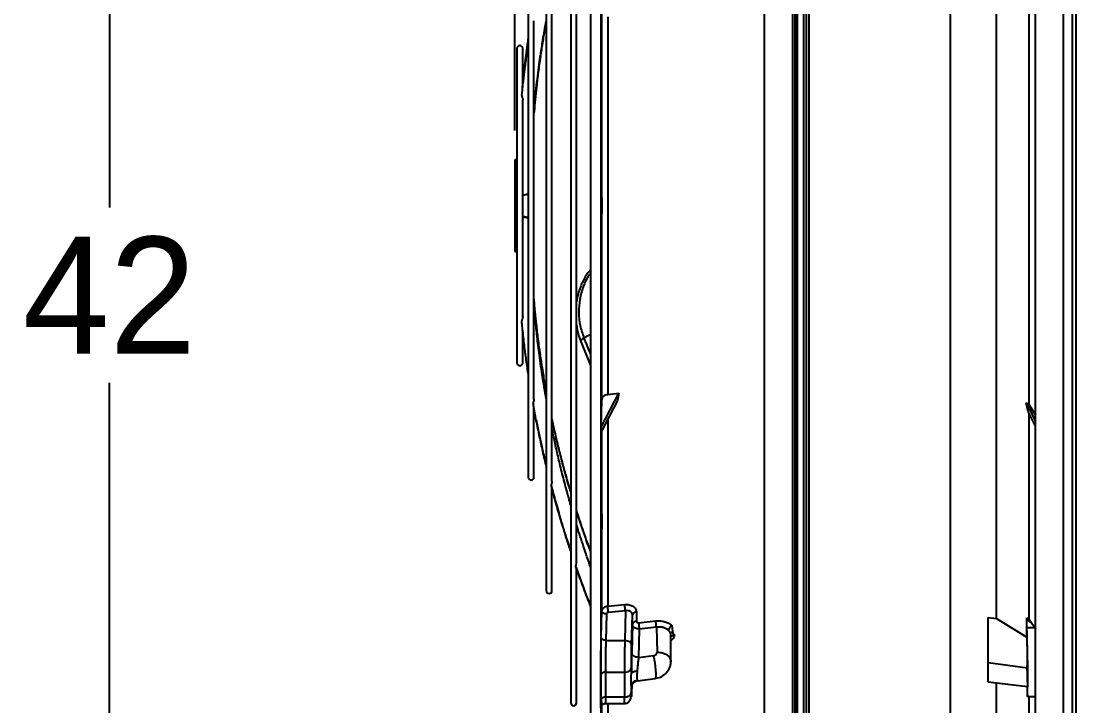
# Model space of a CAD drawing. Header units: inches. Extents: x 1229 to 1453, y -1023 to -720.
# Drawn here: x 1389.06 to 1407.15, y -994.05 to -982.31 of the extents above; entities that cross this region are included whole.
import ezdxf

# ---------------------------------------------------------------- set-up
doc = ezdxf.new("R2010")
doc.units = ezdxf.units.IN
doc.header["$MEASUREMENT"] = 0
doc.header["$PDSIZE"] = -1
doc.dimstyles.new('RAE Solutions', dxfattribs={"dimtxt": 2, "dimasz": 1.5, "dimexe": 0.5, "dimexo": 0.5, "dimgap": 0.5, "dimtad": 0, "dimtih": 1, "dimtoh": 1, "dimdec": 3, "dimrnd": 0.125, "dimzin": 1, "dimdsep": 46, "dimlunit": 5, "dimtxsty": 'Standard', "dimcen": 0.09, "dimadec": 0, "dimazin": 0, "dimtfac": 1, "dimtdec": 3, "dimtofl": 0, "dimtmove": 0, "dimatfit": 3, "dimfxl": 1, "dimtolj": 1, "dimtzin": 1, "dimarcsym": 0})

# ---------------------------------------------------------------- blocks, each defined once
blk = doc.blocks.new('*D248')
at = {"color": 0, "linetype": 'Continuous', "lineweight": -2, "transparency": 16777216}
for p, q in [((1397.515, -984.19), (1397.515, -955.091)), ((1425.108, -1005.836), (1425.108, -955.091)), ((1399.015, -955.591), (1408.145, -955.591)), ((1423.608, -955.591), (1414.478, -955.591))]:
    blk.add_line(p, q, dxfattribs=at)
at = {"color": 0, "linetype": 'Continuous', "transparency": 16777216}
for points in [[(1399.015, -955.341), (1399.015, -955.841), (1397.515, -955.591)], [(1423.608, -955.341), (1423.608, -955.841), (1425.108, -955.591)]]:
    blk.add_solid(points, dxfattribs=at)
at = {"layer": 'Defpoints', "color": 0, "linetype": 'Continuous', "transparency": 16777216}
for p in [(1397.515, -955.591), (1397.515, -984.69), (1425.108, -1006.336)]:
    blk.add_point(p, dxfattribs=at)
at = {"color": 0, "linetype": 'Continuous', "lineweight": 25, "transparency": 16777216, "insert": (1411.311, -955.591), "char_height": 2, "attachment_point": 5}
blk.add_mtext('\\A1;27{\\H1.000000x;\\S5/8;}', dxfattribs=at)
blk = doc.blocks.new('*D249')
at = {"color": 0, "linetype": 'Continuous', "lineweight": -2, "transparency": 16777216}
for p, q in [((1404.566, -965.983), (1390.073, -965.983)), ((1390.573, -967.483), (1390.573, -985.511)), ((1390.573, -1006.539), (1390.573, -988.511)), ((1405.499, -1008.039), (1390.073, -1008.039))]:
    blk.add_line(p, q, dxfattribs=at)
at = {"color": 0, "linetype": 'Continuous', "transparency": 16777216}
for points in [[(1390.323, -967.483), (1390.823, -967.483), (1390.573, -965.983)], [(1390.323, -1006.539), (1390.823, -1006.539), (1390.573, -1008.039)]]:
    blk.add_solid(points, dxfattribs=at)
at = {"layer": 'Defpoints', "color": 0, "linetype": 'Continuous', "transparency": 16777216}
for p in [(1405.066, -965.983), (1390.573, -1008.039), (1405.999, -1008.039)]:
    blk.add_point(p, dxfattribs=at)
at = {"color": 0, "linetype": 'Continuous', "lineweight": 25, "transparency": 16777216, "insert": (1390.573, -987.011), "char_height": 2, "attachment_point": 5}
blk.add_mtext('\\A1;42', dxfattribs=at)

msp = doc.modelspace()

# ---------------------------------------------------------------- linework, layer by layer
at = {"color": 18, "linetype": 'Continuous', "lineweight": 25, "true_color": 0x000000}
for p, q in [((1407.1285, -966.2856), (1407.1285, -1004.2788)), ((1407.066, -970.9825), (1407.066, -1004.2788)), ((1406.441, -999.487), (1406.441, -972.0851)), ((1406.92, -999.487), (1406.92, -972.0851)), ((1398.9901, -973.7646), (1398.9901, -997.1898)), ((1402.3233, -995.8716), (1402.3233, -975.0828)), ((1402.3627, -995.9102), (1402.3627, -975.0441)), ((1402.47, -995.9102), (1402.47, -975.0441)), ((1402.5094, -975.0828), (1402.5094, -995.8716)), ((1401.7979, -992.4893), (1401.7979, -975.3455)), ((1402.3186, -975.3505), (1402.3186, -995.6038)), ((1402.5141, -995.6001), (1402.5141, -975.3542)), ((1404.9848, -985.4772), (1404.9848, -975.359)), ((1402.2776, -975.3892), (1402.2776, -995.5652)), ((1402.554, -975.3929), (1402.554, -995.5614)), ((1398.4764, -976.956), (1398.4764, -993.9983)), ((1405.7701, -992.5551), (1405.7701, -978.3993)), ((1398.0551, -978.8786), (1398.0551, -992.0757)), ((1398.5749, -991.5931), (1398.5749, -979.6361)), ((1397.7475, -980.8227), (1397.7475, -990.1317)), ((1398.1536, -990.2028), (1398.1536, -980.9654)), ((1406.3287, -988.8903), (1406.3287, -982.064)), ((1399.0091, -988.8026), (1399.0091, -982.1517)), ((1399.1107, -982.2428), (1399.1107, -988.7115)), ((1397.8459, -988.7971), (1397.8459, -982.3085)), ((1397.5546, -982.7814), (1397.5546, -988.1729)), ((1397.653, -983.4515), (1397.653, -982.7814)), ((1397.653, -987.3808), (1397.653, -983.662)), ((1397.5541, -984.6898), (1397.5148, -984.6898)), ((1397.5148, -984.6898), (1397.5148, -986.2646)), ((1397.5541, -984.6898), (1397.5541, -986.2646)), ((1404.9848, -995.5953), (1404.9848, -985.4772)), ((1397.5148, -986.2646), (1397.5541, -986.2646)), ((1397.653, -988.1729), (1397.653, -987.6123)), ((1398.6483, -987.8063), (1398.814, -988.2164)), ((1398.7004, -987.7456), (1398.814, -988.0268)), ((1398.8114, -988.4656), (1398.814, -988.4656)), ((1398.8115, -988.4818), (1398.814, -988.4818)), ((1398.9987, -989.2709), (1399.2973, -988.6907)), ((1399.1107, -988.7115), (1399.2973, -988.6907)), ((1399.2973, -988.6907), (1399.2743, -988.8189)), ((1398.9987, -989.2709), (1399.0091, -988.8026)), ((1399.2743, -988.8189), (1398.9996, -989.3527)), ((1406.2798, -988.8576), (1406.441, -989.1708)), ((1406.2798, -988.8576), (1406.3287, -988.8903)), ((1406.3119, -989.0036), (1406.2798, -988.8576)), ((1406.3287, -988.8903), (1406.441, -989.0694)), ((1397.8459, -990.1317), (1397.8459, -988.9505)), ((1406.441, -989.2543), (1406.3119, -989.0036)), ((1406.3287, -992.5628), (1406.3287, -989.0362)), ((1398.9996, -989.3527), (1398.9987, -989.2709)), ((1399.1107, -989.1367), (1399.1107, -992.3438)), ((1399.0091, -992.4215), (1399.0091, -989.3342)), ((1398.1536, -992.0757), (1398.1536, -990.3262)), ((1398.5749, -993.9983), (1398.5749, -991.7027)), ((1399.1107, -992.3438), (1399.4025, -992.3142)), ((1398.9982, -992.8731), (1399.0091, -992.4215)), ((1399.0878, -992.4771), (1399.0769, -992.9287)), ((1399.4134, -992.4198), (1399.1217, -992.4495)), ((1399.4134, -992.4198), (1399.4011, -992.9287)), ((1399.5192, -993.0122), (1399.5318, -992.4925)), ((1399.5316, -992.6527), (1399.5318, -992.4925)), ((1399.5995, -992.4415), (1399.5994, -992.6004)), ((1405.625, -992.5359), (1405.7701, -992.5551)), ((1405.625, -993.3158), (1405.625, -992.5359)), ((1405.7701, -992.5551), (1406.2886, -992.871)), ((1406.2883, -992.5395), (1406.3287, -992.5628)), ((1406.2886, -992.871), (1406.2883, -992.5395)), ((1406.2888, -992.5629), (1406.2883, -992.5395)), ((1406.2926, -992.7153), (1406.2888, -992.5629)), ((1406.3777, -992.6359), (1406.2888, -992.5629)), ((1406.3287, -992.5628), (1406.3777, -992.6359)), ((1399.5316, -992.6527), (1399.5199, -993.1366)), ((1399.5322, -992.646), (1399.5337, -992.6613)), ((1399.6498, -992.7331), (1399.638, -993.2201)), ((1399.6388, -992.625), (1399.935, -992.595)), ((1399.9459, -992.7031), (1399.6498, -992.7331)), ((1399.9459, -992.7031), (1399.9563, -993.1303)), ((1400.2072, -992.6739), (1400.2174, -992.7735)), ((1406.4326, -992.7153), (1406.2926, -992.7153)), ((1406.3777, -992.6359), (1406.4326, -992.7153)), ((1406.4326, -992.7153), (1406.441, -992.7288)), ((1400.1919, -993.294), (1400.1919, -992.8431)), ((1406.2886, -992.871), (1406.3015, -993.4016)), ((1399.0769, -992.9287), (1399.4011, -992.9287)), ((1399.5199, -993.1366), (1399.519, -993.1788)), ((1399.638, -993.2201), (1399.891, -993.1874)), ((1399.5144, -993.4947), (1399.5144, -993.3934)), ((1406.3015, -993.4016), (1405.625, -993.3158)), ((1405.625, -993.6426), (1405.625, -993.3158)), ((1406.2924, -993.3646), (1406.3015, -993.7255)), ((1406.3015, -993.4016), (1406.3015, -993.7255)), ((1398.9905, -993.9566), (1398.9905, -993.5265)), ((1399.0692, -993.4732), (1399.3963, -993.4732)), ((1399.0692, -993.4732), (1399.0692, -993.9005)), ((1399.3963, -993.4732), (1399.3963, -993.9005)), ((1399.6193, -993.6198), (1399.9198, -993.5826)), ((1406.3015, -993.7255), (1405.625, -993.6426)), ((1399.5144, -993.8163), (1399.5144, -993.7189)), ((1399.5195, -993.707), (1399.5175, -993.7353)), ((1399.522, -993.6999), (1399.5192, -993.8146)), ((1405.7701, -995.7394), (1405.7701, -993.664)), ((1398.9997, -993.9481), (1398.9982, -993.9537)), ((1399.0691, -994.0086), (1399.4012, -994.0086)), ((1399.3963, -993.9005), (1399.0692, -993.9005)), ((1399.1107, -994.0086), (1399.1107, -995.4349)), ((1406.3011, -993.8914), (1406.441, -993.8914)), ((1406.3287, -995.6126), (1406.3287, -993.8914)), ((1399.0091, -995.5254), (1399.0091, -994.0242))]:
    msp.add_line(p, q, dxfattribs=at)
at = {"color": 18, "linetype": 'Continuous', "lineweight": 25, "true_color": 0x000000, "flags": 128}
msp.add_lwpolyline([(1406.2935, -993.7245), (1406.2948, -993.7701), (1406.297, -993.8348), (1406.2992, -993.8768), (1406.3011, -993.8914), (1406.3027, -993.8768), (1406.3033, -993.8592), (1406.3038, -993.8348), (1406.3044, -993.7701), (1406.3046, -993.6896), (1406.3044, -993.5929), (1406.3038, -993.4761), (1406.3027, -993.3436), (1406.3011, -993.2025), (1406.2992, -993.0613), (1406.2981, -992.994), (1406.297, -992.9288), (1406.2948, -992.8121), (1406.2926, -992.7153), (1406.2926, -992.7153)], dxfattribs=at)
at = {"color": 18, "linetype": 'Continuous', "lineweight": 25, "true_color": 0x000000}
for centre, radius, start, end in [((1397.6038, -982.7814), 0.0492, 0, 180), ((1397.6038, -988.1729), 0.0492, 180, 0), ((1397.7967, -990.1317), 0.0492, 180, 360), ((1398.1044, -992.0757), 0.0492, 180, 0), ((1399.5961, -992.5074), 0.066, 86.99644, 166.9741), ((1399.5965, -992.6667), 0.0664, 87.49232, 167.74762), ((1400.3217, -992.6104), 0.683, 181.2259, 190.35054), ((1398.5257, -993.9983), 0.0492, 180, 360)]:
    msp.add_arc(centre, radius, start, end, dxfattribs=at)
for points, knots in [([(1398.814, -973.7676), (1398.814, -973.7725), (1398.814, -973.7821), (1398.814, -973.8601), (1398.814, -973.9843), (1398.814, -974.1586), (1398.814, -974.3811), (1398.814, -974.6513), (1398.814, -974.9677), (1398.814, -975.3292), (1398.814, -975.7341), (1398.814, -976.1807), (1398.814, -976.6672), (1398.814, -977.1914), (1398.814, -977.751), (1398.814, -978.3438), (1398.814, -978.9671), (1398.814, -979.6182), (1398.814, -980.2945), (1398.814, -980.9929), (1398.814, -981.7106), (1398.814, -982.4444), (1398.814, -983.1911), (1398.814, -983.9477), (1398.814, -984.7108), (1398.814, -985.2217), (1398.814, -985.4772)], [0, 0, 0, 0, 0.0416667, 0.0833333, 0.1250001, 0.1666666, 0.2083335, 0.2500001, 0.2916667, 0.3333333, 0.3750001, 0.4166667, 0.4583334, 0.5000001, 0.5416668, 0.5833334, 0.625, 0.6666668, 0.7083333, 0.75, 0.7916667, 0.8333334, 0.875, 0.9166667, 0.9583333, 1, 1, 1, 1]), ([(1397.8459, -983.8665), (1397.8508, -983.811), (1397.8623, -983.6793), (1397.8836, -983.4755), (1397.9087, -983.2608), (1397.9344, -983.0644), (1397.9576, -982.9017), (1397.9789, -982.7611), (1398.0002, -982.6279), (1398.0256, -982.4772), (1398.045, -982.3707), (1398.0551, -982.3147)], [0, 0, 0, 0, 0.1068261, 0.253864, 0.3932649, 0.5213059, 0.6332716, 0.7078535, 0.7934048, 0.8912407, 1, 1, 1, 1]), ([(1397.7475, -982.6034), (1397.7417, -982.6424), (1397.7268, -982.7421), (1397.706, -982.8971), (1397.685, -983.0633), (1397.6676, -983.2115), (1397.6576, -983.3045), (1397.653, -983.3474)], [0, 0, 0, 0, 0.1574639, 0.4029128, 0.6253444, 0.827401, 1, 1, 1, 1]), ([(1398.0311, -982.4485), (1398.0175, -982.5283), (1397.9903, -982.6867), (1397.9526, -982.9361), (1397.9185, -983.1868), (1397.8892, -983.432), (1397.8664, -983.6521), (1397.8524, -983.7992), (1397.8466, -983.8733), (1397.8459, -983.8816)], [0, 0, 0, 0, 0.1676245, 0.3325753, 0.5226248, 0.6926811, 0.8453356, 0.9826751, 1, 1, 1, 1]), ([(1397.6362, -983.5891), (1397.643, -983.5242), (1397.6573, -983.3879), (1397.6833, -983.1733), (1397.7127, -982.9566), (1397.7346, -982.8048), (1397.7465, -982.7315), (1397.7475, -982.7253)], [0, 0, 0, 0, 0.2252464, 0.4725727, 0.7448135, 0.9783224, 1, 1, 1, 1]), ([(1397.6362, -983.5891), (1397.6367, -983.5954), (1397.6376, -983.6072), (1397.6434, -983.6254), (1397.6487, -983.6408), (1397.6521, -983.6526), (1397.6534, -983.6607), (1397.6528, -983.6637), (1397.6527, -983.6644)], [0, 0, 0, 0, 0.2834762, 0.5309649, 0.702469, 0.8350715, 0.9605747, 1, 1, 1, 1]), ([(1397.5542, -985.2052), (1397.5542, -985.1875), (1397.5543, -985.1504), (1397.5544, -985.1134), (1397.5546, -985.0937), (1397.5546, -985.0936)], [0, 0, 0, 0, 0.4736372, 0.9975737, 1, 1, 1, 1]), ([(1397.653, -985.2888), (1397.6639, -985.2897), (1397.688, -985.2917), (1397.722, -985.2847), (1397.7399, -985.2742), (1397.7475, -985.2698)], [0, 0, 0, 0, 0.3232549, 0.7134607, 1, 1, 1, 1]), ([(1398.998, -985.4772), (1398.998, -985.4461), (1398.9982, -985.3838), (1398.9991, -985.3049), (1399.0005, -985.2525), (1399.0021, -985.2348), (1399.0037, -985.254), (1399.0051, -985.3066), (1399.006, -985.3847), (1399.0062, -985.4463), (1399.0062, -985.4772)], [0, 0, 0, 0, 0.1257608, 0.2515335, 0.3773232, 0.5031123, 0.6277737, 0.7512113, 0.8750942, 1, 1, 1, 1]), ([(1398.814, -985.4772), (1398.814, -985.7326), (1398.814, -986.2436), (1398.814, -987.0067), (1398.814, -987.7632), (1398.814, -988.51), (1398.814, -989.2438), (1398.814, -989.9614), (1398.814, -990.6599), (1398.814, -991.3361), (1398.814, -991.9873), (1398.814, -992.6106), (1398.814, -993.2033), (1398.814, -993.763), (1398.814, -994.2871), (1398.814, -994.7736), (1398.814, -995.2202), (1398.814, -995.6252), (1398.814, -995.9866), (1398.814, -996.3031), (1398.814, -996.5732), (1398.814, -996.7957), (1398.814, -996.9701), (1398.814, -997.0942), (1398.814, -997.1722), (1398.814, -997.1819), (1398.814, -997.1867)], [0, 0, 0, 0, 0.0416667, 0.0833333, 0.125, 0.1666666, 0.2083333, 0.25, 0.2916667, 0.3333332, 0.375, 0.4166666, 0.4583332, 0.4999999, 0.5416666, 0.5833333, 0.6249999, 0.6666667, 0.7083333, 0.7499999, 0.7916665, 0.8333334, 0.8749999, 0.9166667, 0.9583333, 1, 1, 1, 1]), ([(1399.0062, -985.4772), (1399.0062, -985.508), (1399.006, -985.5695), (1399.0051, -985.6477), (1399.0037, -985.7003), (1399.0021, -985.7196), (1399.0005, -985.7018), (1398.9991, -985.6494), (1398.9982, -985.5705), (1398.998, -985.5083), (1398.998, -985.4772)], [0, 0, 0, 0, 0.12479362, 0.24864311, 0.37214391, 0.49693705, 0.62272341, 0.74849448, 0.87425407, 1, 1, 1, 1]), ([(1397.653, -985.6656), (1397.6639, -985.6647), (1397.688, -985.6627), (1397.722, -985.6697), (1397.7399, -985.6801), (1397.7475, -985.6845)], [0, 0, 0, 0, 0.3232532, 0.7134638, 1, 1, 1, 1]), ([(1397.7475, -985.7003), (1397.7435, -985.6976), (1397.7299, -985.6884), (1397.6986, -985.6815), (1397.6695, -985.6783), (1397.6549, -985.6814), (1397.653, -985.6819)], [0, 0, 0, 0, 0.1653465, 0.553645, 0.9418226, 1, 1, 1, 1]), ([(1397.5546, -985.8732), (1397.5545, -985.858), (1397.5542, -985.8208), (1397.5542, -985.7837), (1397.5542, -985.7618)], [0, 0, 0, 0, 0.411075, 1, 1, 1, 1]), ([(1398.814, -986.5795), (1398.7992, -986.5958), (1398.7483, -986.6522), (1398.6919, -986.7526), (1398.6372, -986.8751), (1398.5977, -986.9953), (1398.5826, -987.0816), (1398.5749, -987.1262)], [0, 0, 0, 0, 0.1082397, 0.3730702, 0.5642306, 0.7745302, 1, 1, 1, 1]), ([(1398.8149, -986.6341), (1398.8046, -986.6478), (1398.7513, -986.7194), (1398.6826, -986.8693), (1398.6253, -987.0833), (1398.609, -987.3083), (1398.6289, -987.5335), (1398.6767, -987.6754), (1398.7004, -987.7456)], [0, 0, 0, 0, 0.04376951, 0.22810849, 0.41944523, 0.61460412, 0.80947811, 1, 1, 1, 1]), ([(1398.0551, -988.6371), (1398.0481, -988.5996), (1398.0249, -988.4761), (1397.9916, -988.2738), (1397.9525, -988.0183), (1397.9185, -987.7675), (1397.8892, -987.5224), (1397.8664, -987.3023), (1397.8524, -987.1552), (1397.8466, -987.0811), (1397.8459, -987.0728)], [0, 0, 0, 0, 0.0722353, 0.2376766, 0.3887439, 0.5628004, 0.7185449, 0.8583521, 0.9841316, 1, 1, 1, 1]), ([(1397.8459, -987.1438), (1397.8488, -987.1808), (1397.8572, -987.2881), (1397.8746, -987.4734), (1397.8992, -987.7084), (1397.9305, -987.9698), (1397.9668, -988.2371), (1398.0077, -988.5087), (1398.0374, -988.6835), (1398.0529, -988.7744)], [0, 0, 0, 0, 0.0678585, 0.1969155, 0.3401745, 0.499577, 0.6775491, 0.832156, 1, 1, 1, 1]), ([(1398.0551, -988.7875), (1398.0441, -988.7242), (1398.0201, -988.5875), (1397.9881, -988.384), (1397.9587, -988.1837), (1397.9342, -988.0024), (1397.9136, -987.838), (1397.8963, -987.6886), (1397.8784, -987.5225), (1397.8614, -987.3496), (1397.8507, -987.2219), (1397.8459, -987.1655)], [0, 0, 0, 0, 0.1173263, 0.2537856, 0.3769384, 0.4882944, 0.5892056, 0.6808731, 0.7643262, 0.8959794, 1, 1, 1, 1]), ([(1397.6524, -987.376), (1397.6525, -987.3762), (1397.6531, -987.3774), (1397.6531, -987.3823), (1397.6522, -987.3905), (1397.6486, -987.4029), (1397.6431, -987.4186), (1397.6374, -987.4363), (1397.6366, -987.4474), (1397.6362, -987.4529)], [0, 0, 0, 0, 0.0165586, 0.0751238, 0.1995721, 0.3231952, 0.4968969, 0.7489667, 1, 1, 1, 1]), ([(1397.7475, -988.3538), (1397.7408, -988.3093), (1397.7211, -988.18), (1397.6923, -987.9605), (1397.6616, -987.7047), (1397.6443, -987.5337), (1397.6362, -987.4529)], [0, 0, 0, 0, 0.148459, 0.4313259, 0.7313825, 1, 1, 1, 1]), ([(1398.5749, -987.5211), (1398.5794, -987.5553), (1398.5922, -987.6529), (1398.6262, -987.7459), (1398.6483, -987.8063)], [0, 0, 0, 0, 0.3503317, 1, 1, 1, 1]), ([(1398.7004, -987.7456), (1398.6863, -987.756), (1398.6582, -987.7767), (1398.6431, -987.7978), (1398.6498, -987.8036), (1398.6514, -987.805)], [0, 0, 0, 0, 0.4309441, 0.8618655, 1, 1, 1, 1]), ([(1398.814, -987.6885), (1398.7953, -987.6962), (1398.7524, -987.7138), (1398.7191, -987.7342), (1398.7004, -987.7456)], [0, 0, 0, 0, 0.43672191, 1, 1, 1, 1]), ([(1399.0091, -988.8026), (1399.0109, -988.791), (1399.0145, -988.7685), (1399.0384, -988.7399), (1399.0713, -988.7192), (1399.0979, -988.714), (1399.1107, -988.7115)], [0, 0, 0, 0, 0.2766937, 0.5378864, 0.7774425, 1, 1, 1, 1]), ([(1397.8457, -988.7949), (1397.8458, -988.7957), (1397.8463, -988.7995), (1397.8449, -988.8082), (1397.8414, -988.8215), (1397.8359, -988.8386), (1397.8318, -988.8546), (1397.8314, -988.8641), (1397.8312, -988.8676)], [0, 0, 0, 0, 0.0383828, 0.1789658, 0.3184341, 0.5249678, 0.8280401, 1, 1, 1, 1]), ([(1397.8312, -988.8676), (1397.8315, -988.8734), (1397.8319, -988.8807), (1397.8345, -988.8845), (1397.8351, -988.8853)], [0, 0, 0, 0, 0.7937559, 1, 1, 1, 1]), ([(1398.0551, -989.9315), (1398.0547, -989.9299), (1398.0318, -989.8382), (1397.9916, -989.6618), (1397.933, -989.3945), (1397.8797, -989.1318), (1397.8469, -988.9533), (1397.8312, -988.8676)], [0, 0, 0, 0, 0.0047443, 0.2597356, 0.4981117, 0.759093, 1, 1, 1, 1]), ([(1398.4764, -990.3811), (1398.4545, -990.3072), (1398.4098, -990.1567), (1398.349, -989.9362), (1398.2892, -989.7084), (1398.2341, -989.4851), (1398.188, -989.2881), (1398.163, -989.1723), (1398.1536, -989.1289)], [0, 0, 0, 0, 0.1779015, 0.3623726, 0.5292031, 0.7238525, 0.8965857, 1, 1, 1, 1]), ([(1397.8855, -989.1559), (1397.8872, -989.1647), (1397.901, -989.2381), (1397.9304, -989.3807), (1397.9748, -989.5887), (1398.0167, -989.7744), (1398.0449, -989.8908), (1398.0551, -989.933)], [0, 0, 0, 0, 0.03409715, 0.28238966, 0.54940533, 0.83660256, 1, 1, 1, 1]), ([(1398.4764, -990.3871), (1398.4674, -990.3576), (1398.428, -990.2284), (1398.3662, -990.0063), (1398.2924, -989.727), (1398.2212, -989.4385), (1398.1778, -989.2421), (1398.1536, -989.1326)], [0, 0, 0, 0, 0.0707605, 0.3108508, 0.5324431, 0.7390944, 1, 1, 1, 1]), ([(1398.4764, -990.6108), (1398.4531, -990.5285), (1398.4022, -990.3491), (1398.332, -990.0799), (1398.2658, -989.8106), (1398.2091, -989.5625), (1398.1724, -989.3952), (1398.1553, -989.3103), (1398.1536, -989.3017)], [0, 0, 0, 0, 0.1894116, 0.4131643, 0.6178379, 0.8064076, 0.9804151, 1, 1, 1, 1]), ([(1398.1529, -990.1979), (1398.1532, -990.1993), (1398.1536, -990.201), (1398.1536, -990.2067), (1398.1526, -990.2153), (1398.1489, -990.2298), (1398.1436, -990.2482), (1398.141, -990.2624), (1398.1409, -990.2703), (1398.1408, -990.2716)], [0, 0, 0, 0, 0.0626359, 0.0808464, 0.2284578, 0.374751, 0.6034171, 0.9334713, 1, 1, 1, 1]), ([(1398.1408, -990.2716), (1398.1412, -990.2773), (1398.1416, -990.2852), (1398.1444, -990.2893), (1398.1451, -990.2904)], [0, 0, 0, 0, 0.72019, 1, 1, 1, 1]), ([(1398.4764, -991.3981), (1398.4536, -991.33), (1398.3883, -991.1351), (1398.3009, -990.8464), (1398.2122, -990.5389), (1398.1641, -990.3586), (1398.1408, -990.2716)], [0, 0, 0, 0, 0.1823629, 0.5219961, 0.7693991, 1, 1, 1, 1]), ([(1398.1448, -990.2905), (1398.146, -990.2952), (1398.1712, -990.3939), (1398.2268, -990.595), (1398.3193, -990.9147), (1398.4029, -991.1881), (1398.4604, -991.3585), (1398.4764, -991.4062)], [0, 0, 0, 0, 0.01248742, 0.26381282, 0.53893554, 0.87101825, 1, 1, 1, 1]), ([(1398.814, -991.392), (1398.8114, -991.3853), (1398.7644, -991.2618), (1398.6851, -991.0309), (1398.6082, -990.8064), (1398.5749, -990.6992), (1398.5749, -990.6991)], [0, 0, 0, 0, 0.0291692, 0.5376962, 0.9996794, 1, 1, 1, 1]), ([(1398.814, -991.4016), (1398.8096, -991.3901), (1398.7568, -991.2513), (1398.6765, -991.0192), (1398.6049, -990.7979), (1398.5749, -990.7051)], [0, 0, 0, 0, 0.0497233, 0.6014888, 1, 1, 1, 1]), ([(1398.9985, -990.989), (1398.9988, -990.9578), (1398.9995, -990.8955), (1399.001, -990.8165), (1399.0026, -990.7642), (1399.0042, -990.7467), (1399.0055, -990.7657), (1399.0062, -990.8183), (1399.0063, -990.8967), (1399.0059, -990.9582), (1399.0057, -990.989)], [0, 0, 0, 0, 0.1259732, 0.2519612, 0.3779583, 0.503028, 0.6269211, 0.7510504, 0.8756686, 1, 1, 1, 1]), ([(1398.814, -991.6689), (1398.7737, -991.5524), (1398.6938, -991.3211), (1398.6154, -991.0789), (1398.5779, -990.9531), (1398.5749, -990.943)], [0, 0, 0, 0, 0.4826528, 0.9584293, 1, 1, 1, 1]), ([(1399.0057, -990.989), (1399.0053, -991.0195), (1399.0047, -991.0805), (1399.0032, -991.1587), (1399.0016, -991.2119), (1399, -991.2314), (1398.9988, -991.2136), (1398.998, -991.1613), (1398.9979, -991.0823), (1398.9983, -991.0201), (1398.9985, -990.989)], [0, 0, 0, 0, 0.1235226, 0.2466261, 0.3711767, 0.496959, 0.6227374, 0.7484963, 0.8742448, 1, 1, 1, 1]), ([(1398.564, -991.66), (1398.5644, -991.6539), (1398.5652, -991.6425), (1398.5698, -991.6242), (1398.5736, -991.608), (1398.5753, -991.5959), (1398.5745, -991.5902), (1398.5742, -991.5883)], [0, 0, 0, 0, 0.3034922, 0.5669848, 0.748414, 0.9157596, 1, 1, 1, 1]), ([(1398.5684, -991.6795), (1398.5677, -991.6784), (1398.5649, -991.6745), (1398.5644, -991.6661), (1398.564, -991.66)], [0, 0, 0, 0, 0.27913509, 1, 1, 1, 1]), ([(1398.814, -992.3349), (1398.8009, -992.3021), (1398.7491, -992.1721), (1398.6657, -991.9471), (1398.5975, -991.7546), (1398.564, -991.66)], [0, 0, 0, 0, 0.1467944, 0.5805619, 1, 1, 1, 1]), ([(1398.5682, -991.6796), (1398.6173, -991.8193), (1398.6952, -992.0411), (1398.7819, -992.2612), (1398.814, -992.3427)], [0, 0, 0, 0, 0.6294565, 1, 1, 1, 1]), ([(1399.1107, -992.3438), (1399.0976, -992.346), (1399.0704, -992.3505), (1399.0388, -992.3678), (1399.0204, -992.387), (1399.0111, -992.4049), (1399.0098, -992.4157), (1399.0091, -992.4215)], [0, 0, 0, 0, 0.2416465, 0.49919, 0.7104311, 0.8455159, 1, 1, 1, 1]), ([(1399.1217, -992.4495), (1399.1204, -992.4422), (1399.1177, -992.4271), (1399.1142, -992.3978), (1399.1115, -992.3678), (1399.111, -992.3517), (1399.1107, -992.3438)], [0, 0, 0, 0, 0.2380392, 0.4955642, 0.7555419, 1, 1, 1, 1]), ([(1399.4025, -992.3142), (1399.4286, -992.3138), (1399.4803, -992.3131), (1399.5455, -992.341), (1399.5908, -992.3852), (1399.5966, -992.4227), (1399.5995, -992.4415)], [0, 0, 0, 0, 0.2550778, 0.5056013, 0.753002, 1, 1, 1, 1]), ([(1399.4134, -992.4198), (1399.4121, -992.4125), (1399.4094, -992.3972), (1399.4058, -992.3678), (1399.4032, -992.338), (1399.4027, -992.3219), (1399.4025, -992.3142)], [0, 0, 0, 0, 0.2412488, 0.5000131, 0.758765, 1, 1, 1, 1]), ([(1399.0878, -992.4771), (1399.0779, -992.4763), (1399.0627, -992.475), (1399.0444, -992.4679), (1399.0318, -992.4607), (1399.0216, -992.4518), (1399.0118, -992.439), (1399.0101, -992.4284), (1399.0091, -992.4215)], [0, 0, 0, 0, 0.2394852, 0.368383, 0.5000058, 0.631632, 0.7605188, 1, 1, 1, 1]), ([(1399.1217, -992.4495), (1399.1172, -992.4503), (1399.1081, -992.4519), (1399.0972, -992.4584), (1399.0895, -992.4671), (1399.0884, -992.4738), (1399.0878, -992.4771)], [0, 0, 0, 0, 0.2488936, 0.4986041, 0.7491197, 1, 1, 1, 1]), ([(1399.5318, -992.4925), (1399.5313, -992.4865), (1399.5305, -992.4745), (1399.5212, -992.4529), (1399.5039, -992.4352), (1399.4803, -992.4238), (1399.4526, -992.4164), (1399.4292, -992.4185), (1399.4134, -992.4198)], [0, 0, 0, 0, 0.1262488, 0.2504278, 0.4926255, 0.6157136, 0.7425999, 1, 1, 1, 1]), ([(1401.7979, -993.1672), (1401.7979, -993.0585), (1401.7979, -992.8413), (1401.7979, -992.6066), (1401.7979, -992.4893)], [0, 0, 0, 0, 0.4999979, 1, 1, 1, 1]), ([(1399.6498, -992.7331), (1399.6411, -992.7329), (1399.6243, -992.7326), (1399.5949, -992.7262), (1399.5634, -992.7116), (1399.5369, -992.6852), (1399.5334, -992.6635), (1399.5316, -992.6527)], [0, 0, 0, 0, 0.1409412, 0.2716023, 0.5011523, 0.7523746, 1, 1, 1, 1]), ([(1399.5994, -992.6004), (1399.5995, -992.6023), (1399.5998, -992.606), (1399.6029, -992.6129), (1399.6102, -992.6201), (1399.6234, -992.6253), (1399.6337, -992.6251), (1399.6388, -992.625)], [0, 0, 0, 0, 0.1246826, 0.2494329, 0.4981836, 0.7483893, 1, 1, 1, 1]), ([(1399.935, -992.595), (1399.962, -992.5937), (1400.016, -992.5911), (1400.0915, -992.606), (1400.1584, -992.6327), (1400.191, -992.6602), (1400.2072, -992.6739)], [0, 0, 0, 0, 0.2526529, 0.5036931, 0.7527373, 1, 1, 1, 1]), ([(1399.9459, -992.7031), (1399.9446, -992.6956), (1399.9418, -992.6798), (1399.9382, -992.6493), (1399.9356, -992.6187), (1399.9352, -992.6027), (1399.935, -992.595)], [0, 0, 0, 0, 0.2407132, 0.5000037, 0.7592925, 1, 1, 1, 1]), ([(1400.1521, -992.7583), (1400.1397, -992.748), (1400.1149, -992.7274), (1400.0639, -992.7082), (1400.0068, -992.6984), (1399.9662, -992.7016), (1399.9459, -992.7031)], [0, 0, 0, 0, 0.2499035, 0.49984, 0.7498608, 1, 1, 1, 1]), ([(1400.2072, -992.6739), (1400.1996, -992.679), (1400.1841, -992.6894), (1400.1656, -992.7121), (1400.1536, -992.7365), (1400.1526, -992.7512), (1400.1521, -992.7583)], [0, 0, 0, 0, 0.2445807, 0.503955, 0.7611499, 1, 1, 1, 1]), ([(1398.9954, -993.0114), (1398.9958, -992.988), (1398.9967, -992.9375), (1398.9976, -992.8956), (1398.9982, -992.8731)], [0, 0, 0, 0, 0.4623055, 1, 1, 1, 1]), ([(1399.0769, -992.9287), (1399.067, -992.9279), (1399.0518, -992.9265), (1399.0335, -992.9195), (1399.0209, -992.9123), (1399.0107, -992.9034), (1399.0009, -992.8906), (1398.9992, -992.88), (1398.9982, -992.8731)], [0, 0, 0, 0, 0.2394796, 0.3683779, 0.5000138, 0.6316366, 0.7605235, 1, 1, 1, 1]), ([(1400.1904, -992.821), (1400.1872, -992.81), (1400.1807, -992.7876), (1400.1617, -992.7681), (1400.1521, -992.7583)], [0, 0, 0, 0, 0.4936673, 1, 1, 1, 1]), ([(1400.1904, -992.821), (1400.1907, -992.817), (1400.1912, -992.8086), (1400.1965, -992.796), (1400.2049, -992.7838), (1400.2132, -992.777), (1400.2174, -992.7735)], [0, 0, 0, 0, 0.2352791, 0.48385, 0.740786, 1, 1, 1, 1]), ([(1400.1918, -992.8431), (1400.1918, -992.8413), (1400.1921, -992.8331), (1400.1911, -992.8263), (1400.1904, -992.821)], [0, 0, 0, 0, 0.21472376, 1, 1, 1, 1]), ([(1400.1911, -992.8684), (1400.1915, -992.8666), (1400.1931, -992.8584), (1400.2059, -992.847), (1400.2275, -992.8368), (1400.2456, -992.8361), (1400.2544, -992.8357)], [0, 0, 0, 0, 0.0845621, 0.3962881, 0.7080357, 1, 1, 1, 1]), ([(1400.2544, -992.8357), (1400.2456, -992.8626), (1400.2339, -992.8984), (1400.2003, -992.927), (1400.1919, -992.9341)], [0, 0, 0, 0, 0.7504183, 1, 1, 1, 1]), ([(1400.2174, -992.7735), (1400.2194, -992.7844), (1400.2237, -992.8082), (1400.2436, -992.8261), (1400.2544, -992.8357)], [0, 0, 0, 0, 0.4579668, 1, 1, 1, 1]), ([(1398.9905, -993.5265), (1398.9905, -993.5036), (1398.9905, -993.4576), (1398.991, -993.3762), (1398.9917, -993.2894), (1398.9926, -993.1989), (1398.9938, -993.1092), (1398.9947, -993.0456), (1398.9953, -993.0152), (1398.9954, -993.0114)], [0, 0, 0, 0, 0.1626359, 0.3253394, 0.4880505, 0.650773, 0.8135207, 0.9762849, 1, 1, 1, 1]), ([(1399.0769, -992.9287), (1399.0763, -992.9515), (1399.0751, -992.9946), (1399.0737, -993.0611), (1399.0727, -993.1161), (1399.072, -993.1595), (1399.0712, -993.2131), (1399.0704, -993.2777), (1399.0697, -993.3507), (1399.0693, -993.4175), (1399.0692, -993.4548), (1399.0692, -993.4732)], [0, 0, 0, 0, 0.1483527, 0.2811484, 0.3610878, 0.4340855, 0.5001411, 0.6292773, 0.7556955, 0.8792672, 1, 1, 1, 1]), ([(1399.4011, -992.9287), (1399.4007, -992.9523), (1399.4, -992.9966), (1399.3991, -993.0713), (1399.3983, -993.139), (1399.3978, -993.1989), (1399.3973, -993.2527), (1399.397, -993.3032), (1399.3967, -993.3589), (1399.3964, -993.4178), (1399.3964, -993.4549), (1399.3963, -993.4732)], [0, 0, 0, 0, 0.15348108, 0.28811316, 0.4038699, 0.50072348, 0.58696692, 0.67267545, 0.75685266, 0.8801459, 1, 1, 1, 1]), ([(1399.4011, -992.9287), (1399.4165, -992.9301), (1399.4475, -992.933), (1399.4865, -992.9524), (1399.5138, -992.9799), (1399.5174, -993.0014), (1399.5192, -993.0122)], [0, 0, 0, 0, 0.2499943, 0.4999967, 0.7499963, 1, 1, 1, 1]), ([(1399.5144, -993.3934), (1399.5145, -993.3652), (1399.5147, -993.3089), (1399.5158, -993.2025), (1399.5173, -993.0961), (1399.5186, -993.0402), (1399.5192, -993.0122)], [0, 0, 0, 0, 0.2499295, 0.4999452, 0.7499926, 1, 1, 1, 1]), ([(1399.519, -993.1788), (1399.5187, -993.1907), (1399.5179, -993.2279), (1399.5166, -993.3048), (1399.5153, -993.4013), (1399.5147, -993.4637), (1399.5144, -993.4947)], [0, 0, 0, 0, 0.1354938, 0.4267496, 0.7150403, 1, 1, 1, 1]), ([(1399.638, -993.2201), (1399.6225, -993.2187), (1399.5915, -993.2158), (1399.5525, -993.1964), (1399.5252, -993.1689), (1399.5216, -993.1474), (1399.5199, -993.1366)], [0, 0, 0, 0, 0.2500009, 0.4999967, 0.7499964, 1, 1, 1, 1]), ([(1399.638, -993.2201), (1399.6355, -993.2369), (1399.6307, -993.2703), (1399.6239, -993.3319), (1399.6181, -993.397), (1399.6155, -993.4393), (1399.6142, -993.4604)], [0, 0, 0, 0, 0.2514131, 0.502145, 0.7517274, 1, 1, 1, 1]), ([(1399.891, -993.1874), (1399.9, -993.1856), (1399.9181, -993.1818), (1399.9394, -993.1682), (1399.9539, -993.1504), (1399.9555, -993.137), (1399.9563, -993.1303)], [0, 0, 0, 0, 0.2499341, 0.5000121, 0.7500906, 1, 1, 1, 1]), ([(1399.891, -993.1874), (1399.8963, -993.2113), (1399.907, -993.259), (1399.9206, -993.3508), (1399.9295, -993.4404), (1399.9328, -993.5182), (1399.9293, -993.5666), (1399.9242, -993.5879), (1399.9198, -993.5826), (1399.9198, -993.5826)], [0, 0, 0, 0, 0.1665957, 0.3331877, 0.4997808, 0.6663696, 0.832964, 0.9995559, 1, 1, 1, 1]), ([(1399.9563, -993.1303), (1399.9862, -993.1322), (1400.0322, -993.1351), (1400.0874, -993.1555), (1400.125, -993.1767), (1400.1552, -993.2031), (1400.184, -993.2412), (1400.1888, -993.273), (1400.1918, -993.2936)], [0, 0, 0, 0, 0.2422757, 0.3720927, 0.5041878, 0.6357782, 0.7641676, 1, 1, 1, 1]), ([(1401.7979, -995.6076), (1401.7979, -995.6036), (1401.7979, -995.5954), (1401.7979, -995.5188), (1401.7979, -995.3942), (1401.7979, -995.2181), (1401.7979, -994.9929), (1401.7979, -994.7193), (1401.7979, -994.399), (1401.7979, -994.0327), (1401.7979, -993.6259), (1401.7979, -993.3201), (1401.7979, -993.1672)], [0, 0, 0, 0, 0.09564747, 0.19613137, 0.29661472, 0.39709829, 0.49758187, 0.59806562, 0.69854896, 0.79903255, 0.89951626, 1, 1, 1, 1]), ([(1399.3963, -993.4732), (1399.4111, -993.4722), (1399.4338, -993.4705), (1399.4611, -993.4606), (1399.4798, -993.4503), (1399.4951, -993.4375), (1399.5099, -993.419), (1399.5126, -993.4035), (1399.5144, -993.3934)], [0, 0, 0, 0, 0.2403571, 0.3693634, 0.5009202, 0.632341, 0.7609675, 1, 1, 1, 1]), ([(1399.6142, -993.4604), (1399.6012, -993.4614), (1399.5744, -993.4633), (1399.5416, -993.4714), (1399.5191, -993.4823), (1399.5159, -993.4906), (1399.5144, -993.4947)], [0, 0, 0, 0, 0.2421838, 0.5000018, 0.7578099, 1, 1, 1, 1]), ([(1399.6142, -993.4604), (1399.6128, -993.4777), (1399.6101, -993.5118), (1399.6073, -993.5552), (1399.6095, -993.5833), (1399.6117, -993.596), (1399.6128, -993.6016), (1399.6134, -993.6051), (1399.6139, -993.6078), (1399.6142, -993.6093)], [0, 0, 0, 0, 0.25227194, 0.49974756, 0.74723375, 0.87282929, 0.88043399, 0.9362034, 1, 1, 1, 1]), ([(1399.9177, -993.5829), (1399.9498, -993.5763), (1400.0171, -993.5625), (1400.092, -993.5115), (1400.141, -993.456), (1400.1699, -993.4057), (1400.1889, -993.3498), (1400.1909, -993.3105), (1400.1919, -993.2907)], [0, 0, 0, 0, 0.220055, 0.4620468, 0.5914731, 0.725155, 0.8618477, 1, 1, 1, 1]), ([(1399.0692, -993.4732), (1399.0594, -993.474), (1399.0444, -993.475), (1399.0262, -993.4816), (1399.0137, -993.4885), (1399.0035, -993.497), (1398.9935, -993.5094), (1398.9917, -993.5198), (1398.9905, -993.5265)], [0, 0, 0, 0, 0.2390899, 0.3677243, 0.4991595, 0.6307065, 0.75969, 1, 1, 1, 1]), ([(1399.5144, -993.7189), (1399.5134, -993.6886), (1399.5116, -993.6281), (1399.5134, -993.5392), (1399.5144, -993.4947)], [0, 0, 0, 0, 0.5000057, 1, 1, 1, 1]), ([(1399.5144, -993.7189), (1399.5159, -993.7062), (1399.5191, -993.68), (1399.5416, -993.6453), (1399.5744, -993.6192), (1399.6012, -993.6125), (1399.6142, -993.6093)], [0, 0, 0, 0, 0.2421879, 0.4999973, 0.7578132, 1, 1, 1, 1]), ([(1399.5195, -993.707), (1399.5234, -993.6959), (1399.5314, -993.6735), (1399.5556, -993.6462), (1399.5857, -993.6268), (1399.6082, -993.6221), (1399.6191, -993.6199)], [0, 0, 0, 0, 0.2561109, 0.515034, 0.7661642, 1, 1, 1, 1]), ([(1399.6142, -993.6093), (1399.6154, -993.6154), (1399.6168, -993.6223), (1399.6189, -993.6192), (1399.6192, -993.6189)], [0, 0, 0, 0, 0.8828033, 1, 1, 1, 1]), ([(1399.3963, -993.9005), (1399.4111, -993.8993), (1399.4337, -993.8976), (1399.4609, -993.8871), (1399.4797, -993.8763), (1399.495, -993.8629), (1399.5099, -993.8433), (1399.5126, -993.8269), (1399.5144, -993.8163)], [0, 0, 0, 0, 0.2396975, 0.3685176, 0.4999986, 0.6314813, 0.7603121, 1, 1, 1, 1]), ([(1399.5144, -993.7189), (1399.5147, -993.726), (1399.5153, -993.7402), (1399.5164, -993.7339), (1399.5172, -993.7147), (1399.5174, -993.7081)], [0, 0, 0, 0, 0.3929676, 0.7905324, 1, 1, 1, 1]), ([(1399.5192, -993.8146), (1399.5186, -993.8362), (1399.5173, -993.8794), (1399.5158, -993.8981), (1399.5147, -993.8803), (1399.5145, -993.8376), (1399.5144, -993.8163)], [0, 0, 0, 0, 0.2500051, 0.5000554, 0.7500702, 1, 1, 1, 1]), ([(1399.0692, -993.9005), (1399.059, -993.9013), (1399.0386, -993.903), (1399.0127, -993.9159), (1398.9945, -993.9344), (1398.9918, -993.9492), (1398.9905, -993.9566)], [0, 0, 0, 0, 0.2499934, 0.499998, 0.749999, 1, 1, 1, 1]), ([(1398.9982, -993.9537), (1398.9976, -993.9733), (1398.9966, -994.0126), (1398.9951, -994.0539), (1398.9938, -994.0802), (1398.9926, -994.0892), (1398.9917, -994.0811), (1398.991, -994.0556), (1398.9905, -994.0151), (1398.9905, -993.9761), (1398.9905, -993.9566)], [0, 0, 0, 0, 0.1243312, 0.2494723, 0.3745967, 0.4997146, 0.6248045, 0.7498933, 0.8749764, 1, 1, 1, 1]), ([(1398.9917, -993.9445), (1398.9913, -993.962), (1398.9907, -993.9913), (1398.9907, -994.0139), (1398.9908, -994.023)], [0, 0, 0, 0, 0.5959743, 1, 1, 1, 1]), ([(1398.9996, -993.9404), (1398.9996, -993.9566), (1398.9996, -993.9867), (1399.0022, -994.0192), (1399.0077, -994.0293), (1399.0225, -994.0227), (1399.0357, -994.0161), (1399.0499, -994.0111), (1399.0622, -994.0089), (1399.0684, -994.0087), (1399.0714, -994.0086)], [0, 0, 0, 0, 0.2207023, 0.4101951, 0.6991567, 0.8039308, 0.8858006, 0.9489774, 0.9755328, 1, 1, 1, 1]), ([(1399.0692, -993.9005), (1399.0692, -993.9162), (1399.0693, -993.948), (1399.0696, -993.9781), (1399.0701, -993.9966), (1399.0707, -994.0068), (1399.0711, -994.008), (1399.0714, -994.0086)], [0, 0, 0, 0, 0.24197186, 0.48968259, 0.65814495, 0.8291862, 1, 1, 1, 1]), ([(1399.3953, -994.0086), (1399.4043, -994.0082), (1399.4232, -994.0072), (1399.4482, -993.9979), (1399.4696, -993.9834), (1399.4933, -993.9553), (1399.5095, -993.9107), (1399.5136, -993.8634), (1399.5157, -993.8395)], [0, 0, 0, 0, 0.0866238, 0.1827732, 0.2918871, 0.4151624, 0.7032364, 1, 1, 1, 1]), ([(1399.3978, -994.0085), (1399.3975, -994.0071), (1399.3971, -994.0044), (1399.3967, -993.9815), (1399.3964, -993.9478), (1399.3964, -993.9161), (1399.3963, -993.9005)], [0, 0, 0, 0, 0.25735854, 0.51185857, 0.75940824, 1, 1, 1, 1])]:
    msp.add_open_spline(points, degree=3, knots=knots, dxfattribs=at)

# ---------------------------------------------------------------- dimensions: what is measured, and where the dimension line sits
dim = msp.add_linear_dim(base=(1397.5148, -955.5907), p1=(1425.1078, -1006.336), p2=(1397.5148, -984.6898), dimstyle='RAE Solutions', dxfattribs=at)
dim.commit()
dim.dimension.update_dxf_attribs({"geometry": '*D248', "text_midpoint": (1411.3113, -955.5907)})
dim = msp.add_linear_dim(base=(1390.5726163, -1008.0390484), p1=(1405.0659686, -965.9825485), p2=(1405.998969, -1008.0390484), angle=90, dimstyle='RAE Solutions', dxfattribs=at)
dim.commit()
dim.dimension.update_dxf_attribs({"geometry": '*D249', "text_midpoint": (1390.5726163, -987.0107984)})

doc.saveas('drawing.dxf')
